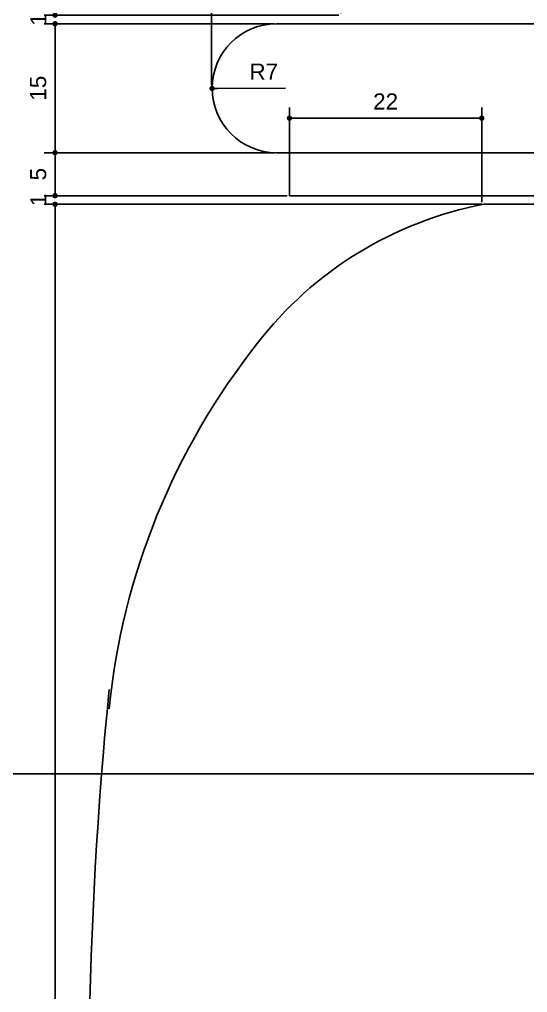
# Model space of a CAD drawing. Header units: inches. Extents: x 274057 to 444617, y 485849 to 635630.
# Drawn here: x 359396.7 to 359455.8, y 517236.6 to 517349.8 of the extents above; entities that cross this region are included whole.
import ezdxf

# ---------------------------------------------------------------- set-up
doc = ezdxf.new("R2010")
doc.units = ezdxf.units.IN
doc.header["$MEASUREMENT"] = 0
for name, color, linetype in [('CQ curtains and frames', 252, 'Continuous'), ('CQ PANEL DIMENSION', 1, 'Continuous'), ('CQ SPOT DETAIL DIMENSION', 9, 'Continuous'), ('menuiserie', 32, 'Continuous')]:
    doc.layers.add(name, color=color, linetype=linetype)
doc.styles.get("Standard").update_dxf_attribs({"font": 'arial.ttf'})
doc.dimstyles.new('chester 1.25', dxfattribs={"dimscale": 0.0125, "dimtxt": 150, "dimasz": 50, "dimexe": 100, "dimexo": 20, "dimgap": 80, "dimtad": 1, "dimdec": 0, "dimzin": 0, "dimdsep": 46, "dimtxsty": 'Standard', "dimblk": 'DOT', "dimcen": 100, "dimclrd": 1, "dimclre": 1, "dimclrt": 3, "dimadec": 0, "dimazin": 0, "dimtfac": 1, "dimtdec": 0, "dimtofl": 0, "dimtmove": 0, "dimatfit": 3, "dimfxl": 1, "dimtolj": 1, "dimtzin": 0, "dimlwd": -1, "dimarcsym": 0})
doc.dimstyles.new('chester 15', dxfattribs={"dimscale": 0.15, "dimtxt": 150, "dimasz": 100, "dimexe": 100, "dimexo": 0, "dimgap": 80, "dimtad": 1, "dimdec": 0, "dimzin": 0, "dimdsep": 46, "dimtxsty": 'Standard', "dimblk": 'DOT', "dimcen": 100, "dimclrd": 1, "dimclre": 1, "dimclrt": 3, "dimadec": 0, "dimazin": 0, "dimtfac": 1, "dimtdec": 0, "dimtofl": 0, "dimtmove": 0, "dimatfit": 3, "dimfxl": 1, "dimtolj": 1, "dimtzin": 0, "dimlwd": -1, "dimarcsym": 0})
doc.dimstyles.new('chester 5', dxfattribs={"dimscale": 0.05, "dimtxt": 150, "dimasz": 50, "dimexe": 100, "dimexo": 0, "dimgap": 80, "dimtad": 1, "dimdec": 0, "dimzin": 0, "dimdsep": 46, "dimtxsty": 'Standard', "dimblk": 'DOT', "dimcen": 100, "dimclrd": 1, "dimclre": 1, "dimclrt": 3, "dimadec": 0, "dimazin": 0, "dimtfac": 1, "dimtdec": 0, "dimtofl": 0, "dimtmove": 0, "dimatfit": 3, "dimfxl": 1, "dimtolj": 1, "dimtzin": 0, "dimlwd": -1, "dimarcsym": 0})

# ---------------------------------------------------------------- blocks, each defined once
blk = doc.blocks.new('_Dot')
at = {"color": 0, "linetype": 'ByBlock', "lineweight": -2}
blk.add_line((-0.5, 0), (-1, 0), dxfattribs=at)
at = {"color": 0, "linetype": 'ByBlock', "const_width": 0.5}
blk.add_lwpolyline([(-0.25, 0, 1), (0.25, 0, 1)], format="xyb", close=True, dxfattribs=at)
blk = doc.blocks.new('*D393')
at = {"layer": 'CQ PANEL DIMENSION', "color": 1, "lineweight": -2, "transparency": 16777216}
for p, q in [((359413.1377527294, 519502.6141194876), (358858.814624485, 519502.6141194876)), ((359395.0996708643, 516399.2839683145), (358858.814624485, 516399.2839683145))]:
    blk.add_line(p, q, dxfattribs=at)
at = {"layer": 'CQ PANEL DIMENSION', "color": 1, "transparency": 16777216}
blk.add_line((358873.814624485, 519487.6141194876), (358873.814624485, 516414.2839683145), dxfattribs=at)
at = {"layer": 'Defpoints', "color": 0, "transparency": 16777216}
for p in [(359413.1377527294, 519502.6141194876, -8.161583353594182e-08), (358873.814624485, 516399.2839683145), (359395.0996708643, 516399.2839683145, -0.02675467039130908)]:
    blk.add_point(p, dxfattribs=at)
at = {"layer": 'CQ PANEL DIMENSION', "color": 1, "transparency": 16777216, "xscale": 15, "yscale": 15, "zscale": 15}
for p, rotation in [((358873.814624485, 519502.6141194876), 90), ((358873.814624485, 516399.2839683145), 270)]:
    blk.add_blockref('_Dot', p, dxfattribs=dict(at, rotation=rotation))
at = {"layer": 'CQ PANEL DIMENSION', "color": 3, "transparency": 16777216, "insert": (358850.3190583186, 517950.9490439011), "char_height": 22.5, "attachment_point": 5, "rotation": 90}
blk.add_mtext('\\A1;3103', dxfattribs=at)
blk = doc.blocks.new('*D1655')
at = {"layer": 'CQ PANEL DIMENSION', "color": 1, "lineweight": -2, "transparency": 16777216}
for p, q in [((361673.4341588991, 517521.2839683322), (361536.563356593, 517521.2839683322)), ((361731.4341588989, 517262.0339683323), (361536.563356593, 517262.0339683323))]:
    blk.add_line(p, q, dxfattribs=at)
at = {"layer": 'CQ PANEL DIMENSION', "color": 1, "transparency": 16777216}
blk.add_line((361541.563356593, 517518.7839683322), (361541.563356593, 517264.5339683323), dxfattribs=at)
at = {"layer": 'Defpoints', "color": 0, "transparency": 16777216}
for p in [(361673.4341588991, 517521.2839683322, -5.564854355100124e-08), (361541.563356593, 517262.0339683323), (361731.4341588989, 517262.0339683323, 1.970279388849305e-06)]:
    blk.add_point(p, dxfattribs=at)
at = {"layer": 'CQ PANEL DIMENSION', "color": 1, "transparency": 16777216, "xscale": 2.5, "yscale": 2.5, "zscale": 2.5}
for p, rotation in [((361541.563356593, 517521.2839683322), 90), ((361541.563356593, 517262.0339683323), 270)]:
    blk.add_blockref('_Dot', p, dxfattribs=dict(at, rotation=rotation))
at = {"layer": 'CQ PANEL DIMENSION', "color": 3, "transparency": 16777216, "insert": (361533.7340591851, 517391.6589683321), "char_height": 7.5, "attachment_point": 5, "rotation": 90}
blk.add_mtext('\\A1;259', dxfattribs=at)
blk = doc.blocks.new('*D1612')
at = {"layer": 'CQ PANEL DIMENSION', "color": 1, "lineweight": -2, "transparency": 16777216}
for p, q in [((361731.4341588989, 517262.0339683323), (361536.5633565931, 517262.0339683323)), ((361696.4341588989, 516517.2839683322), (361536.5633565931, 516517.2839683322))]:
    blk.add_line(p, q, dxfattribs=at)
at = {"layer": 'CQ PANEL DIMENSION', "color": 1, "transparency": 16777216}
blk.add_line((361541.5633565931, 517259.5339683323), (361541.5633565931, 516519.7839683322), dxfattribs=at)
at = {"layer": 'Defpoints', "color": 0, "transparency": 16777216}
for p in [(361731.4341588989, 517262.0339683323, 1.970279388849305e-06), (361541.5633565931, 516517.2839683322), (361696.4341588989, 516517.2839683322, -5.564854355100124e-08)]:
    blk.add_point(p, dxfattribs=at)
at = {"layer": 'CQ PANEL DIMENSION', "color": 1, "transparency": 16777216, "xscale": 2.5, "yscale": 2.5, "zscale": 2.5}
for p, rotation in [((361541.5633565931, 517262.0339683323), 90), ((361541.5633565931, 516517.2839683322), 270)]:
    blk.add_blockref('_Dot', p, dxfattribs=dict(at, rotation=rotation))
at = {"layer": 'CQ PANEL DIMENSION', "color": 3, "transparency": 16777216, "insert": (361533.7494070707, 516889.6589683321), "char_height": 7.5, "attachment_point": 5, "rotation": 90}
blk.add_mtext('\\A1;745', dxfattribs=at)
blk = doc.blocks.new('*D1659')
at = {"layer": 'CQ SPOT DETAIL DIMENSION', "color": 1, "transparency": 16777216}
for p, q in [((361611.1488092999, 517350.9089683322), (361611.1488092999, 517351.5339683322)), ((361611.1488092999, 517348.6589683322), (361611.1488092999, 517348.0339683322))]:
    blk.add_line(p, q, dxfattribs=at)
at = {"layer": 'CQ SPOT DETAIL DIMENSION', "color": 1, "lineweight": -2, "transparency": 16777216}
for p, q in [((361644.1841588989, 517350.2839683322), (361609.8988092999, 517350.2839683322)), ((361636.6841588989, 517349.2839683322), (361609.8988092999, 517349.2839683322))]:
    blk.add_line(p, q, dxfattribs=at)
at = {"layer": 'Defpoints', "color": 0, "transparency": 16777216}
for p in [(361644.4341588989, 517350.2839683322), (361611.1488092999, 517349.2839683322), (361636.9341588989, 517349.2839683322)]:
    blk.add_point(p, dxfattribs=at)
at = {"layer": 'CQ SPOT DETAIL DIMENSION', "color": 1, "transparency": 16777216, "xscale": 0.625, "yscale": 0.625, "zscale": 0.625}
for p, rotation in [((361611.1488092999, 517350.2839683322), 270), ((361611.1488092999, 517349.2839683322), 90)]:
    blk.add_blockref('_Dot', p, dxfattribs=dict(at, rotation=rotation))
at = {"layer": 'CQ SPOT DETAIL DIMENSION', "color": 3, "transparency": 16777216, "insert": (361609.2074723283, 517349.783968332), "char_height": 1.875, "attachment_point": 5, "rotation": 90}
blk.add_mtext('\\A1;1', dxfattribs=at)
blk = doc.blocks.new('*D1660')
at = {"layer": 'CQ SPOT DETAIL DIMENSION', "color": 1, "lineweight": -2, "transparency": 16777216}
for p, q in [((361636.6841588989, 517349.2839683322), (361609.8988092999, 517349.2839683322)), ((361636.6841588989, 517334.2839683322), (361609.8988092999, 517334.2839683322))]:
    blk.add_line(p, q, dxfattribs=at)
at = {"layer": 'CQ SPOT DETAIL DIMENSION', "color": 1, "transparency": 16777216}
blk.add_line((361611.1488092999, 517348.6589683322), (361611.1488092999, 517334.9089683322), dxfattribs=at)
at = {"layer": 'Defpoints', "color": 0, "transparency": 16777216}
for p in [(361636.9341588989, 517349.2839683322), (361611.1488092999, 517334.2839683322), (361636.9341588989, 517334.2839683322)]:
    blk.add_point(p, dxfattribs=at)
at = {"layer": 'CQ SPOT DETAIL DIMENSION', "color": 1, "transparency": 16777216, "xscale": 0.625, "yscale": 0.625, "zscale": 0.625}
for p, rotation in [((361611.1488092999, 517349.2839683322), 90), ((361611.1488092999, 517334.2839683322), 270)]:
    blk.add_blockref('_Dot', p, dxfattribs=dict(at, rotation=rotation))
at = {"layer": 'CQ SPOT DETAIL DIMENSION', "color": 3, "transparency": 16777216, "insert": (361609.191484948, 517341.783968332), "char_height": 1.875, "attachment_point": 5, "rotation": 90}
blk.add_mtext('\\A1;15', dxfattribs=at)
blk = doc.blocks.new('*D1661')
at = {"layer": 'CQ SPOT DETAIL DIMENSION', "color": 1, "lineweight": -2, "transparency": 16777216}
for p, q in [((361636.6841588989, 517334.2839683322), (361609.8988092999, 517334.2839683322)), ((361638.1841588989, 517329.2839683322), (361609.8988092999, 517329.2839683322))]:
    blk.add_line(p, q, dxfattribs=at)
at = {"layer": 'CQ SPOT DETAIL DIMENSION', "color": 1, "transparency": 16777216}
blk.add_line((361611.1488092999, 517333.6589683322), (361611.1488092999, 517329.9089683322), dxfattribs=at)
at = {"layer": 'Defpoints', "color": 0, "transparency": 16777216}
for p in [(361636.9341588989, 517334.2839683322), (361611.1488092999, 517329.2839683322), (361638.4341588989, 517329.2839683322)]:
    blk.add_point(p, dxfattribs=at)
at = {"layer": 'CQ SPOT DETAIL DIMENSION', "color": 1, "transparency": 16777216, "xscale": 0.625, "yscale": 0.625, "zscale": 0.625}
for p, rotation in [((361611.1488092999, 517334.2839683322), 90), ((361611.1488092999, 517329.2839683322), 270)]:
    blk.add_blockref('_Dot', p, dxfattribs=dict(at, rotation=rotation))
at = {"layer": 'CQ SPOT DETAIL DIMENSION', "color": 3, "transparency": 16777216, "insert": (361609.1953219193, 517331.783968332), "char_height": 1.875, "attachment_point": 5, "rotation": 90}
blk.add_mtext('\\A1;5', dxfattribs=at)
blk = doc.blocks.new('*D1662')
at = {"layer": 'CQ SPOT DETAIL DIMENSION', "color": 1, "transparency": 16777216}
for p, q in [((361611.1488092999, 517329.9089683322), (361611.1488092999, 517330.5339683322)), ((361611.1488092999, 517327.6589683322), (361611.1488092999, 517327.0339683322))]:
    blk.add_line(p, q, dxfattribs=at)
at = {"layer": 'CQ SPOT DETAIL DIMENSION', "color": 1, "lineweight": -2, "transparency": 16777216}
for p, q in [((361638.1841588989, 517329.2839683322), (361609.8988092999, 517329.2839683322)), ((361660.8197374126, 517328.2839683322), (361609.8988092999, 517328.2839683322))]:
    blk.add_line(p, q, dxfattribs=at)
at = {"layer": 'Defpoints', "color": 0, "transparency": 16777216}
for p in [(361611.1488092999, 517328.2839683322), (361638.4341588989, 517329.2839683322), (361661.0697374126, 517328.2839683322)]:
    blk.add_point(p, dxfattribs=at)
at = {"layer": 'CQ SPOT DETAIL DIMENSION', "color": 1, "transparency": 16777216, "xscale": 0.625, "yscale": 0.625, "zscale": 0.625}
for p, rotation in [((361611.1488092999, 517329.2839683322), 270), ((361611.1488092999, 517328.2839683322), 90)]:
    blk.add_blockref('_Dot', p, dxfattribs=dict(at, rotation=rotation))
at = {"layer": 'CQ SPOT DETAIL DIMENSION', "color": 3, "transparency": 16777216, "insert": (361609.2074723283, 517328.783968332), "char_height": 1.875, "attachment_point": 5, "rotation": 90}
blk.add_mtext('\\A1;1', dxfattribs=at)
blk = doc.blocks.new('*D1663')
at = {"layer": 'CQ SPOT DETAIL DIMENSION', "color": 1, "lineweight": -2, "transparency": 16777216}
for p, q in [((361660.8197374126, 517328.2839683322), (361609.8988092999, 517328.2839683322)), ((361672.6841588989, 516537.2839683322), (361609.8988092999, 516537.2839683322))]:
    blk.add_line(p, q, dxfattribs=at)
at = {"layer": 'CQ SPOT DETAIL DIMENSION', "color": 1, "transparency": 16777216}
blk.add_line((361611.1488092999, 517327.6589683322), (361611.1488092999, 516537.9089683322), dxfattribs=at)
at = {"layer": 'Defpoints', "color": 0, "transparency": 16777216}
for p in [(361661.0697374126, 517328.2839683322), (361611.1488092999, 516537.2839683322), (361672.9341588989, 516537.2839683322)]:
    blk.add_point(p, dxfattribs=at)
at = {"layer": 'CQ SPOT DETAIL DIMENSION', "color": 1, "transparency": 16777216, "xscale": 0.625, "yscale": 0.625, "zscale": 0.625}
for p, rotation in [((361611.1488092999, 517328.2839683322), 90), ((361611.1488092999, 516537.2839683322), 270)]:
    blk.add_blockref('_Dot', p, dxfattribs=dict(at, rotation=rotation))
at = {"layer": 'CQ SPOT DETAIL DIMENSION', "color": 3, "transparency": 16777216, "insert": (361609.191484948, 516932.783968332), "char_height": 1.875, "attachment_point": 5, "rotation": 90}
blk.add_mtext('\\A1;791', dxfattribs=at)
blk = doc.blocks.new('*D1669')
at = {"layer": 'CQ SPOT DETAIL DIMENSION', "color": 1, "transparency": 16777216}
blk.add_line((361637.9678158865, 517341.7875022441), (361630.0591990778, 517341.7604639149), dxfattribs=at)
at = {"layer": 'Defpoints', "color": 0, "transparency": 16777216}
for p in [(361629.4342027304, 517341.7583271497, -5.564854355100124e-08), (361636.9341588988, 517341.7839683319, -5.564854355100124e-08)]:
    blk.add_point(p, dxfattribs=at)
at = {"layer": 'CQ SPOT DETAIL DIMENSION', "color": 1, "transparency": 16777216, "xscale": 0.625, "yscale": 0.625, "zscale": 0.625, "rotation": 180.1958845840952}
blk.add_blockref('_Dot', (361629.4342027304, 517341.7583271497), dxfattribs=at)
at = {"layer": 'CQ SPOT DETAIL DIMENSION', "color": 3, "transparency": 16777216, "insert": (361635.4494398816, 517343.716403632), "char_height": 1.875, "attachment_point": 5, "rotation": 0.19588458409525183}
blk.add_mtext('\\A1;R7', dxfattribs=at)
blk = doc.blocks.new('*D1615')
at = {"layer": 'CQ SPOT DETAIL DIMENSION', "color": 1, "lineweight": -2, "transparency": 16777216}
for p, q in [((361629.3582269998, 517342.1448619466), (361629.3582269998, 517358.2840732932)), ((361644.4341588988, 517350.533968332), (361644.4341588988, 517358.2840732932))]:
    blk.add_line(p, q, dxfattribs=at)
at = {"layer": 'CQ SPOT DETAIL DIMENSION', "color": 1, "transparency": 16777216}
blk.add_line((361643.8091588988, 517357.0340732932), (361629.9832269998, 517357.0340732932), dxfattribs=at)
at = {"layer": 'Defpoints', "color": 0, "transparency": 16777216}
for p in [(361629.3582269998, 517357.0340732932), (361644.4341588988, 517350.283968332), (361629.3582269998, 517341.8948619466)]:
    blk.add_point(p, dxfattribs=at)
at = {"layer": 'CQ SPOT DETAIL DIMENSION', "color": 1, "transparency": 16777216, "xscale": 0.625, "yscale": 0.625, "zscale": 0.625, "rotation": 180}
blk.add_blockref('_Dot', (361629.3582269998, 517357.0340732932), dxfattribs=at)
at = {"layer": 'CQ SPOT DETAIL DIMENSION', "color": 1, "transparency": 16777216, "xscale": 0.625, "yscale": 0.625, "zscale": 0.625}
blk.add_blockref('_Dot', (361644.4341588988, 517357.0340732932), dxfattribs=at)
at = {"layer": 'CQ SPOT DETAIL DIMENSION', "color": 3, "transparency": 16777216, "insert": (361636.8961929493, 517358.9913976451), "char_height": 1.875, "attachment_point": 5}
blk.add_mtext('\\A1;15', dxfattribs=at)
blk = doc.blocks.new('*D1616')
at = {"layer": 'CQ SPOT DETAIL DIMENSION', "color": 1, "lineweight": -2, "transparency": 16777216}
for p, q in [((361638.4341588988, 517329.533968332), (361638.4341588988, 517339.5552750381)), ((361660.8197374124, 517328.533968332), (361660.8197374124, 517339.5552750381))]:
    blk.add_line(p, q, dxfattribs=at)
at = {"layer": 'CQ SPOT DETAIL DIMENSION', "color": 1, "transparency": 16777216}
blk.add_line((361639.0591588988, 517338.3052750381), (361660.1947374124, 517338.3052750381), dxfattribs=at)
at = {"layer": 'Defpoints', "color": 0, "transparency": 16777216}
for p in [(361660.8197374124, 517338.3052750381), (361638.4341588988, 517329.283968332), (361660.8197374124, 517328.283968332)]:
    blk.add_point(p, dxfattribs=at)
at = {"layer": 'CQ SPOT DETAIL DIMENSION', "color": 1, "transparency": 16777216, "xscale": 0.625, "yscale": 0.625, "zscale": 0.625, "rotation": 180}
blk.add_blockref('_Dot', (361638.4341588988, 517338.3052750381), dxfattribs=at)
at = {"layer": 'CQ SPOT DETAIL DIMENSION', "color": 1, "transparency": 16777216, "xscale": 0.625, "yscale": 0.625, "zscale": 0.625}
blk.add_blockref('_Dot', (361660.8197374124, 517338.3052750381), dxfattribs=at)
at = {"layer": 'CQ SPOT DETAIL DIMENSION', "color": 3, "transparency": 16777216, "insert": (361649.6269481556, 517340.2466120095), "char_height": 1.875, "attachment_point": 5}
blk.add_mtext('\\A1;22', dxfattribs=at)
blk = doc.blocks.new('*D1319')
at = {"layer": 'CQ PANEL DIMENSION', "color": 1, "lineweight": -2, "transparency": 16777216}
for p, q in [((358368.7059525661, 517284.7839683145), (358368.7059525661, 517646.7839878877)), ((360075.0996708306, 517284.7839683114), (360075.0996708306, 517646.7839878877))]:
    blk.add_line(p, q, dxfattribs=at)
at = {"layer": 'CQ PANEL DIMENSION', "color": 1, "transparency": 16777216}
blk.add_line((358383.7059525661, 517631.7839878877), (360060.0996708306, 517631.7839878877), dxfattribs=at)
at = {"layer": 'Defpoints', "color": 0, "transparency": 16777216}
for p in [(360075.0996708306, 517631.7839878877), (358368.7059525661, 517284.7839683145, -0.02784796297914537), (360075.0996708306, 517284.7839683114, 1.115036836196737e-07)]:
    blk.add_point(p, dxfattribs=at)
at = {"layer": 'CQ PANEL DIMENSION', "color": 1, "transparency": 16777216, "xscale": 15, "yscale": 15, "zscale": 15, "rotation": 180}
blk.add_blockref('_Dot', (358368.7059525661, 517631.7839878877), dxfattribs=at)
at = {"layer": 'CQ PANEL DIMENSION', "color": 1, "transparency": 16777216, "xscale": 15, "yscale": 15, "zscale": 15}
blk.add_blockref('_Dot', (360075.0996708306, 517631.7839878877), dxfattribs=at)
at = {"layer": 'CQ PANEL DIMENSION', "color": 3, "transparency": 16777216, "insert": (359221.9028116984, 517655.2718801115), "char_height": 22.5, "attachment_point": 5}
blk.add_mtext('\\A1;1706', dxfattribs=at)
blk = doc.blocks.new('tv cabinet fireplace')
at = {"layer": 'menuiserie', "ltscale": 2}
for p, q in [((361636.9341588988, 517349.283968332, 0.09197969155274127), (361688.9341588989, 517349.283968332, 0.09197969155274127)), ((361636.9341588988, 517334.283968332, 0.09197969155274127), (361638.4341588988, 517334.283968332, 0.09197969155274127)), ((361636.9341588988, 517334.283968332, 0.09197969155274127), (361690.4341588988, 517334.283968332, 0.09197969155274127)), ((361638.4341588988, 517329.283968332, 0.09197969155274127), (361638.4341588988, 517334.283968332, 0.09197969155274127)), ((361638.4341588988, 517329.283968332, 0.09197969155274127), (361690.434158899, 517329.283968332, 0.09197969155274127)), ((361661.0697374124, 517328.283968332, 0.09197969155274127), (361696.4341588988, 517328.283968332, 0.09197969155274127))]:
    blk.add_line(p, q, dxfattribs=at)
for centre, radius, start, end in [((361636.9341588988, 517341.783968332, 0.09197969155274127), 7.50000000000015, 90, 270), ((361669.152563038, 517285.5551104536, 0.09197969155274127), 43.48663433381754, 100.7118124467234, 142.4196286848459), ((361698.4016611139, 517261.477668332, 0.09197969155274127), 81.3602, 141.5441854051629, 174.2771931613278), ((362106.1397502617, 517223.324315817, 0.09197969155274127), 491.0945870812129, 174.3310751373252, 193.6699227525492)]:
    blk.add_arc(centre, radius, start, end, dxfattribs=at)
at = {"layer": 'CQ PANEL DIMENSION'}
for base, p1, p2, picture, middle in [((361541.563356593, 517262.0339683323, 0.09197974720128482), (361673.434158899, 517521.283968332, 0.09197969155274127), (361731.4341588988, 517262.033968332, 0.09198171748067367), '*D1655', (361533.7340591851, 517391.6589683321, 0.09197974720128482)), ((361541.5633565931, 516517.2839683322, 0.09197974720128482), (361731.4341588988, 517262.033968332, 0.09198171748067367), (361696.4341588988, 516517.283968332, 0.09197969155274127), '*D1612', (361533.7494070707, 516889.6589683321, 0.09197974720128482))]:
    dim = blk.add_linear_dim(base=base, p1=p1, p2=p2, angle=90, dimstyle='chester 5', override={"dimtmove": 1}, dxfattribs=at)
    dim.commit()
    dim.dimension.update_dxf_attribs({"geometry": picture, "text_midpoint": middle})
at = {"layer": 'CQ SPOT DETAIL DIMENSION', "color": 6}
for base, p1, p2, picture, middle in [((361629.3582269998, 517357.0340732932, 0.09197974720128482), (361644.4341588988, 517350.283968332, 0.09197974720128482), (361629.3582269998, 517341.8948619466, 0.09197974720128482), '*D1615', (361636.8961929493, 517358.9913976451, 0.09197974720128482)), ((361660.8197374124, 517338.3052750381, 0.09197974720128482), (361638.4341588988, 517329.283968332, 0.09197974720128482), (361660.8197374124, 517328.283968332, 0.09197974720128482), '*D1616', (361649.6269481556, 517340.2466120095, 0.09197974720128482))]:
    dim = blk.add_linear_dim(base=base, p1=p1, p2=p2, dimstyle='chester 1.25', override={"dimtmove": 1}, dxfattribs=at)
    dim.commit()
    dim.dimension.update_dxf_attribs({"geometry": picture, "text_midpoint": middle})
for base, p1, p2, picture, middle in [((361611.1488092999, 517349.2839683322, 0.09197969155274127), (361644.4341588988, 517350.283968332, 0.09197969155274127), (361636.9341588988, 517349.283968332, 0.09197969155274127), '*D1659', (361611.1488092996, 517349.783968332, 0.09197969155274127)), ((361611.1488092999, 517328.2839683322, 0.09197969155274127), (361638.4341588988, 517329.283968332, 0.09197969155274127), (361661.0697374124, 517328.283968332, 0.09197969155274127), '*D1662', (361611.1488092996, 517328.783968332, 0.09197969155274127))]:
    dim = blk.add_linear_dim(base=base, p1=p1, p2=p2, angle=90, dimstyle='chester 1.25', override={"dimtmove": 1}, dxfattribs=at)
    dim.commit()
    dim.dimension.update_dxf_attribs({"geometry": picture, "text_midpoint": middle, "dimtype": 128})
for base, p1, p2, picture, middle in [((361611.1488092999, 517334.2839683322, 0.09197969155274127), (361636.9341588988, 517349.283968332, 0.09197969155274127), (361636.9341588988, 517334.283968332, 0.09197969155274127), '*D1660', (361609.191484948, 517341.783968332, 0.09197969155274127)), ((361611.1488092999, 517329.2839683322, 0.09197969155274127), (361636.9341588988, 517334.283968332, 0.09197969155274127), (361638.4341588988, 517329.283968332, 0.09197969155274127), '*D1661', (361609.1953219193, 517331.783968332, 0.09197969155274127)), ((361611.1488092999, 516537.2839683322, 0.09197969155274127), (361661.0697374124, 517328.283968332, 0.09197969155274127), (361672.9341588988, 516537.2839683319, 0.09197969155274127), '*D1663', (361609.191484948, 516932.783968332, 0.09197969155274127))]:
    dim = blk.add_linear_dim(base=base, p1=p1, p2=p2, angle=90, dimstyle='chester 1.25', override={"dimtmove": 1}, dxfattribs=at)
    dim.commit()
    dim.dimension.update_dxf_attribs({"geometry": picture, "text_midpoint": middle})
dim = blk.add_radius_dim(center=(361636.9341588988, 517341.783968332, 0.09197969155274127), mpoint=(361629.4342027304, 517341.7583271498, 0.09197969155274127), dimstyle='chester 1.25', override={"dimtmove": 1}, dxfattribs=at)
dim.commit()
dim.dimension.update_dxf_attribs({"geometry": '*D1669', "text_midpoint": (361635.4560638536, 517341.7789149552, 0.09197974720128482), "dimtype": 132, "insert": (0, 5.820766091346741e-11)})

msp = doc.modelspace()

# ---------------------------------------------------------------- hatches: boundary and pattern name
at = {"layer": 'CQ curtains and frames', "linetype": 'ByBlock', "ltscale": 200}
h = msp.add_hatch(dxfattribs=at)
h.set_pattern_fill('PLASTI,_O', color=256, scale=500, angle=90)
h.set_pattern_definition([(90, (0, 0), (-125, 7.654042494670958e-15), []), (90, (-15.625, 9.567553118338697e-16), (-125, 7.654042494670958e-15), []), (90, (-31.25, 1.913510623667739e-15), (-125, 7.654042494670958e-15), []), (90, (-78.125, 4.783776559169349e-15), (-125, 7.654042494670958e-15), [])])
edge = h.paths.add_edge_path()
edge.add_line((359636.0996708342, 517521.2839683359), (359636.0996708342, 519159.2441683841))
edge.add_line((359636.0996708342, 519159.2441683841), (359615.0998262747, 519189.2441683841))
edge.add_line((359615.0998262747, 519189.2441683841), (359611.1000739682, 519259.3707316444))
edge.add_line((359611.1000739682, 519259.3707316444), (359625.0998262759, 519279.4129462774))
edge.add_line((359625.0998262759, 519279.4129462774), (359625.0995345715, 519299.2843378978))
edge.add_line((359625.0995345715, 519299.2843378978), (354065.0999165727, 519299.3449805713))
edge.add_line((354065.0999165727, 519299.3449805713), (354065.0999165738, 519279.4129462562))
edge.add_line((354065.0999165738, 519279.4129462562), (354069.0998115045, 519279.4129462563))
edge.add_line((354069.0998115045, 519279.4129462563), (354070.2713677122, 519276.5845593708))
edge.add_line((354070.2713677122, 519276.5845593708), (354073.0997545977, 519275.4130031632))
edge.add_line((354073.0997545977, 519275.4130031632), (354073.0997545978, 519272.4130458434))
edge.add_arc((354073.0997545976, 519269.4130885233), 2.999957320047542, 1.1116867426608223e-09, 89.99999999777663, ccw=False)
edge.add_line((354076.0997119177, 519269.4130885234), (354079.0996692376, 519269.4130885234))
edge.add_line((354079.0996692376, 519269.4130885234), (354079.0996692376, 519229.2440471809))
edge.add_line((354079.0996692376, 519229.2440471809), (354076.0997119177, 519229.2440471809))
edge.add_arc((354073.0997545977, 519229.2440471809), 2.999957319989335, 270.00000000111174, 359.99999999888826, ccw=False)
edge.add_line((354073.0997545978, 519226.2440898609), (354073.0997545978, 519223.2441325411))
edge.add_arc((354073.0997545979, 519219.2441894478), 3.999943093280308, 90.00000000166754, 180)
edge.add_line((354069.0998115045, 519219.2441894478), (354065.0998115048, 519219.2441683626))
edge.add_line((354065.0998115048, 519219.2441683626), (354065.0998115048, 519199.2441683629))
edge.add_line((354065.0998115048, 519199.2441683629), (354068.0999169311, 519199.2441683629))
edge.add_arc((354071.099916931, 519199.2441683629), 2.999999999941792, 179.9999999988883, 270.0000000011117)
edge.add_line((354071.0999169311, 519196.2441683629), (354071.0999169311, 519193.2441683629))
edge.add_arc((354071.0999169311, 519189.2441683629), 4, -90, 90, ccw=False)
edge.add_line((354071.0999169311, 519185.2441683629), (354071.0999169311, 519182.2441683629))
edge.add_arc((354071.099916931, 519179.244168363), 2.999999999941792, 89.99999999888831, 180.0000000011117)
edge.add_line((354068.0999169311, 519179.2441683629), (354065.0999169311, 519179.2441683629))
edge.add_line((354065.0999169311, 519179.2441683629), (354065.0999169312, 519157.9163882227))
edge.add_line((354065.0999169312, 519157.9163882227), (354052.036741741, 519157.9163882227))
edge.add_line((354052.036741741, 519157.9163882227), (354069.1708476147, 516514.3134157709))
edge.add_line((354069.1708476147, 516514.3134157709), (354295.0996708425, 516514.2540855766))
edge.add_line((354295.0996708425, 516514.2540855766), (354295.0996708648, 519049.2839683135))
edge.add_line((354295.0996708648, 519049.2839683135), (359395.0996708648, 519049.2839683134))
edge.add_line((359395.0996708648, 519049.2839683134), (359394.664269681, 517521.2839683359))
edge.add_line((359394.664269681, 517521.2839683359), (359636.0995909179, 517521.4228734176))

# ---------------------------------------------------------------- block references
at = {"layer": 'CQ PANEL DIMENSION'}
msp.add_blockref('tv cabinet fireplace', (-2210.334488064691, 3.958120942115784e-09, -0.09197974720128482), dxfattribs=at)

# ---------------------------------------------------------------- dimensions: what is measured, and where the dimension line sits
dim = msp.add_linear_dim(base=(358873.814624485, 516399.2839683145), p1=(359413.1377527294, 519502.6141194876, -8.161583353594182e-08), p2=(359395.0996708643, 516399.2839683145, -0.02675467039130908), angle=90, dimstyle='chester 15', dxfattribs=at)
dim.commit()
dim.dimension.update_dxf_attribs({"geometry": '*D393', "text_midpoint": (358850.3190583186, 517950.9490439011)})
dim = msp.add_linear_dim(base=(360075.0996708306, 517631.7839878877), p1=(358368.7059525661, 517284.7839683145, -0.02784796297914537), p2=(360075.0996708306, 517284.7839683114, 1.115036836196737e-07), dimstyle='chester 15', dxfattribs=at)
dim.commit()
dim.dimension.update_dxf_attribs({"geometry": '*D1319', "text_midpoint": (359221.9028116984, 517655.2718801115)})

doc.saveas('drawing.dxf')
